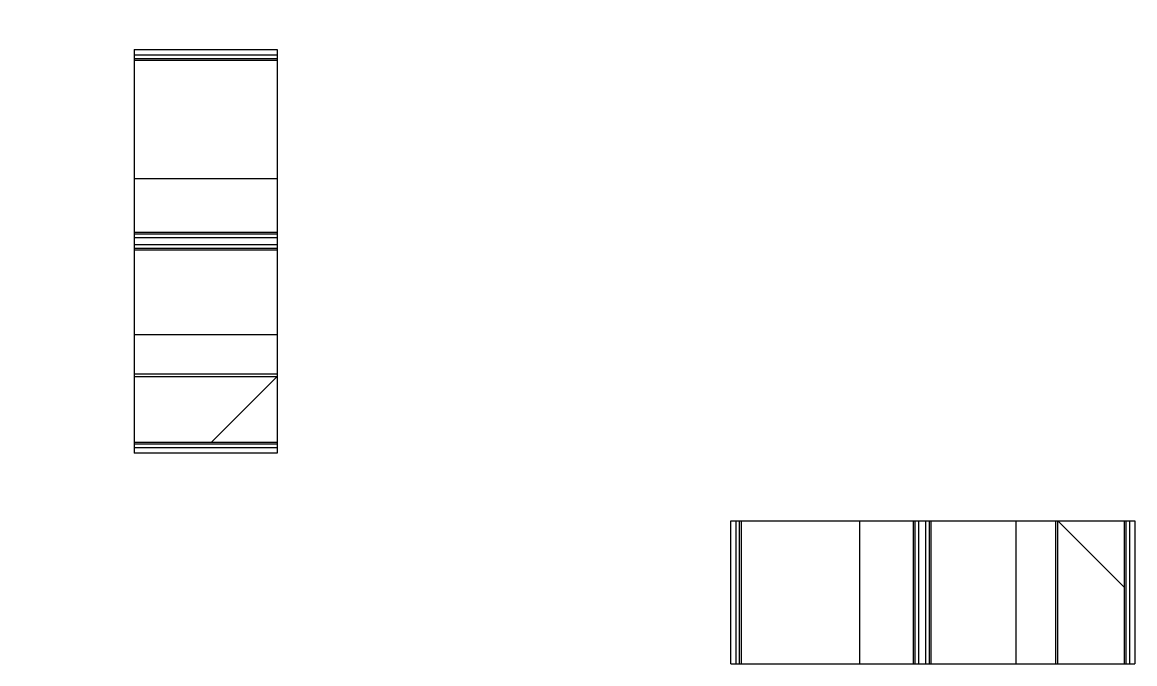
# Model space of a CAD drawing. Header units: millimetres. Extents: x 12559 to 15472, y 18493 to 18672.
# Drawn here: x 12629.96 to 12661.08, y 18541.96 to 18559.91 of the extents above; entities that cross this region are included whole.
import ezdxf

# ---------------------------------------------------------------- set-up
doc = ezdxf.new("R2010")
doc.units = ezdxf.units.MM
doc.layers.get('0').update_dxf_attribs({"lineweight": 9})
doc.layers.add('CORTE', color=5, linetype='Continuous')

msp = doc.modelspace()

# ---------------------------------------------------------------- hatches: boundary and pattern name
h = msp.add_hatch()
h.set_pattern_fill('ANSI31', color=256, scale=8.4)
h.set_pattern_definition([(45, (12574.578, 18553.693), (-18.859, 18.859), [])])
h.paths.add_polyline_path([(12630.112, 18559.764), (12642.112, 18559.764), (12642.112, 18554.654), (12642.262, 18554.654), (12642.262, 18559.914), (12629.962, 18559.914), (12629.962, 18554.664), (12630.112, 18554.664)])
h.paths.add_polyline_path([(12642.262, 18550.764), (12642.262, 18554.454), (12642.112, 18554.454), (12642.112, 18550.826), (12640.05, 18548.764), (12636.412, 18548.764), (12636.412, 18548.614), (12640.112, 18548.614)])

# ---------------------------------------------------------------- linework, layer by layer
at = {"layer": 'CORTE'}
for p, q in [((12633.096, 18559.153), (12633.096, 18547.853)), ((12633.096, 18559.153), (12637.096, 18559.153)), ((12633.096, 18559.003), (12637.096, 18559.003)), ((12633.096, 18558.903), (12637.096, 18558.903)), ((12637.096, 18559.153), (12637.096, 18547.853)), ((12633.096, 18558.855), (12637.096, 18558.855)), ((12633.096, 18555.544), (12637.096, 18555.544)), ((12633.096, 18554.041), (12637.096, 18554.041)), ((12633.096, 18553.993), (12637.096, 18553.993)), ((12633.096, 18553.893), (12637.096, 18553.893)), ((12633.096, 18553.693), (12637.096, 18553.693)), ((12633.096, 18553.593), (12637.096, 18553.593)), ((12633.096, 18553.545), (12637.096, 18553.545)), ((12633.096, 18551.171), (12637.096, 18551.171)), ((12637.096, 18550.065), (12633.096, 18550.065)), ((12633.096, 18550.003), (12637.096, 18550.003)), ((12635.244, 18548.151), (12637.096, 18550.003)), ((12637.096, 18548.151), (12633.096, 18548.151)), ((12637.096, 18548.103), (12633.096, 18548.103)), ((12637.096, 18548.003), (12633.096, 18548.003)), ((12637.096, 18547.853), (12633.096, 18547.853)), ((12649.776, 18545.958), (12661.076, 18545.958)), ((12649.776, 18541.958), (12649.776, 18545.958)), ((12649.926, 18541.958), (12649.926, 18545.958)), ((12650.026, 18541.958), (12650.026, 18545.958)), ((12650.074, 18541.958), (12650.074, 18545.958)), ((12653.384, 18541.958), (12653.384, 18545.958)), ((12654.888, 18541.958), (12654.888, 18545.958)), ((12654.936, 18541.958), (12654.936, 18545.958)), ((12655.036, 18541.958), (12655.036, 18545.958)), ((12655.236, 18541.958), (12655.236, 18545.958)), ((12655.336, 18541.958), (12655.336, 18545.958)), ((12655.384, 18541.958), (12655.384, 18545.958)), ((12657.758, 18541.958), (12657.758, 18545.958)), ((12658.864, 18545.958), (12658.864, 18541.958)), ((12658.926, 18541.958), (12658.926, 18545.958)), ((12660.778, 18544.106), (12658.926, 18545.958)), ((12660.778, 18545.958), (12660.778, 18541.958)), ((12660.826, 18545.958), (12660.826, 18541.958)), ((12660.926, 18545.958), (12660.926, 18541.958)), ((12661.076, 18545.958), (12661.076, 18541.958)), ((12649.776, 18541.958), (12661.076, 18541.958))]:
    msp.add_line(p, q, dxfattribs=at)

doc.saveas('drawing.dxf')
